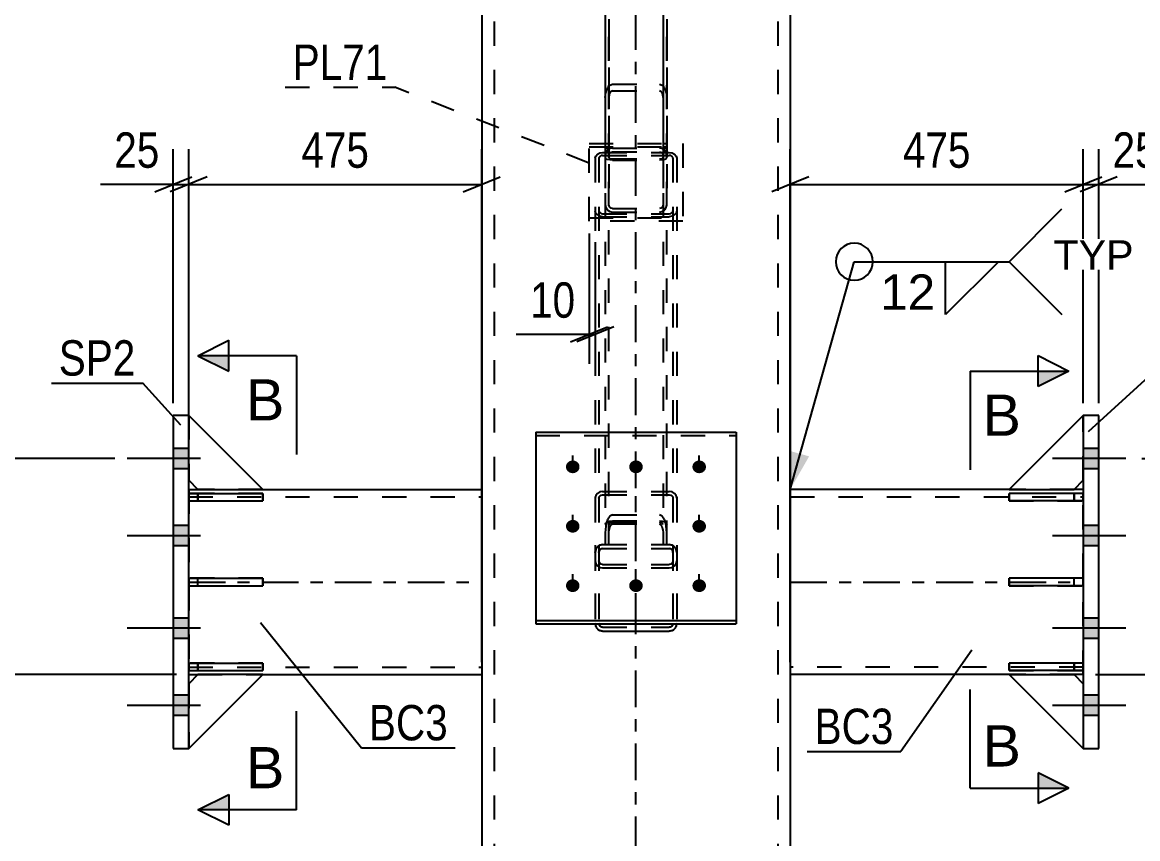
# Model space of a CAD drawing. Header units: millimetres. Extents: x 0 to 841, y 0 to 594.
# Drawn here: x 97.1 to 187.5, y 302.3 to 368.5 of the extents above; entities that cross this region are included whole.
import ezdxf

# ---------------------------------------------------------------- set-up
doc = ezdxf.new("R2010")
doc.units = ezdxf.units.MM
doc.linetypes.add('DXK_LINE_DOT2', pattern=[3.9198, 1.9599, -1.9599])
doc.linetypes.add('DXK_LINE_DOT3', pattern=[5.9187, 2.979, -0.9799, 0.9799, -0.9799])
doc.styles.add('Arial', font='ARIAL.TTF', dxfattribs={"height": 0.2})
doc.styles.add('Arial Narrow', font='ARIALN.TTF', dxfattribs={"height": 0.2})

# ---------------------------------------------------------------- blocks, each defined once
blk = doc.blocks.new('Part-682121906-5937 - 5917')
at = {"color": 7, "linetype": 'DXK_LINE_DOT2'}
for p, q in [((144.343, 519.272), (144.343, 326.175)), ((144.643, 326.175), (144.643, 519.272)), ((149.043, 519.272), (149.043, 326.175)), ((149.343, 326.175), (149.343, 519.272)), ((144.943, 328.578), (144.714, 328.467)), ((144.943, 328.578), (148.743, 328.578)), ((148.973, 328.467), (148.743, 328.578)), ((144.343, 327.805), (144.389, 327.914)), ((144.389, 327.674), (144.343, 327.114)), ((144.389, 327.914), (144.519, 328.007)), ((144.519, 328.007), (144.714, 328.069)), ((144.666, 327.859), (144.643, 327.805)), ((144.643, 327.114), (144.666, 327.394)), ((144.731, 327.906), (144.666, 327.859)), ((144.714, 328.069), (144.943, 328.091)), ((144.829, 327.937), (144.731, 327.906)), ((144.943, 327.948), (144.829, 327.937)), ((144.829, 327.79), (144.943, 327.846)), ((144.943, 328.091), (148.743, 328.091)), ((144.943, 327.948), (148.743, 327.948)), ((144.943, 327.846), (148.743, 327.846)), ((148.743, 328.091), (148.973, 328.069)), ((148.858, 327.937), (148.743, 327.948)), ((148.743, 327.846), (148.858, 327.79)), ((148.956, 327.906), (148.858, 327.937)), ((149.021, 327.859), (148.956, 327.906)), ((148.973, 328.069), (149.168, 328.007)), ((149.043, 327.805), (149.021, 327.859)), ((149.021, 327.394), (149.043, 327.114)), ((149.168, 328.007), (149.298, 327.914)), ((149.298, 327.914), (149.343, 327.805)), ((149.343, 327.114), (149.298, 327.674)), ((144.343, 326.175), (144.643, 326.175)), ((149.043, 326.175), (149.343, 326.175))]:
    blk.add_line(p, q, dxfattribs=at)
for centre, radius, start, end in [((145.915, 327.512), 1.534, 141.51294, 173.92534), ((147.772, 327.512), 1.534, 6.07466, 38.48706), ((145.429, 327.313), 0.767, 141.51294, 173.92534), ((148.258, 327.313), 0.767, 6.07466, 38.48706)]:
    blk.add_arc(centre, radius, start, end, dxfattribs=at)
blk = doc.blocks.new('Part-682121906-5935 - 5917')
at = {"color": 7, "linetype": 'DXK_LINE_DOT2'}
for p, q in [((143.589, 330.136), (143.543, 329.92)), ((143.719, 330.319), (143.589, 330.136)), ((143.914, 330.441), (143.719, 330.319)), ((143.843, 329.92), (143.866, 330.028)), ((143.866, 330.028), (143.931, 330.119)), ((144.143, 330.484), (143.914, 330.441)), ((143.931, 330.119), (144.029, 330.18)), ((144.029, 330.18), (144.143, 330.202)), ((144.143, 330.484), (149.543, 330.484)), ((144.143, 330.202), (149.543, 330.202)), ((149.773, 330.441), (149.543, 330.484)), ((149.543, 330.202), (149.658, 330.18)), ((149.658, 330.18), (149.756, 330.119)), ((149.756, 330.119), (149.821, 330.028)), ((149.968, 330.319), (149.773, 330.441)), ((149.821, 330.028), (149.843, 329.92)), ((150.098, 330.136), (149.968, 330.319)), ((150.143, 329.92), (150.098, 330.136)), ((143.543, 329.92), (143.543, 319.79)), ((143.843, 329.92), (143.843, 319.79)), ((149.843, 329.92), (149.843, 319.79)), ((150.143, 329.92), (150.143, 319.79)), ((143.543, 325.537), (143.589, 325.781)), ((143.866, 325.659), (143.843, 325.537)), ((143.931, 325.762), (143.866, 325.659)), ((143.914, 326.126), (144.143, 326.175)), ((144.029, 325.832), (143.931, 325.762)), ((144.143, 325.856), (144.029, 325.832)), ((144.143, 326.175), (149.543, 326.175)), ((144.143, 325.856), (149.543, 325.856)), ((149.543, 326.175), (149.773, 326.126)), ((149.658, 325.832), (149.543, 325.856)), ((149.756, 325.762), (149.658, 325.832)), ((149.821, 325.659), (149.756, 325.762)), ((149.843, 325.537), (149.821, 325.659)), ((150.098, 325.781), (150.143, 325.537)), ((143.543, 324.846), (143.589, 324.63)), ((143.589, 324.63), (143.719, 324.447)), ((143.866, 324.738), (143.843, 324.846)), ((143.931, 324.646), (143.866, 324.738)), ((144.029, 324.585), (143.931, 324.646)), ((144.143, 324.564), (144.029, 324.585)), ((144.143, 324.564), (149.543, 324.564)), ((149.658, 324.585), (149.543, 324.564)), ((149.756, 324.646), (149.658, 324.585)), ((149.821, 324.738), (149.756, 324.646)), ((149.843, 324.846), (149.821, 324.738)), ((149.968, 324.447), (150.098, 324.63)), ((150.098, 324.63), (150.143, 324.846)), ((143.719, 324.447), (143.914, 324.325)), ((143.914, 324.325), (144.143, 324.282)), ((144.143, 324.282), (149.543, 324.282)), ((149.543, 324.282), (149.773, 324.325)), ((149.773, 324.325), (149.968, 324.447)), ((143.551, 319.748), (143.543, 319.79)), ((143.843, 319.79), (143.866, 319.668)), ((143.866, 319.668), (143.931, 319.564)), ((143.931, 319.564), (144.029, 319.495)), ((144.029, 319.495), (144.143, 319.471)), ((144.143, 319.471), (149.543, 319.471)), ((149.543, 319.471), (149.658, 319.495)), ((149.658, 319.495), (149.756, 319.564)), ((149.756, 319.564), (149.821, 319.668)), ((149.821, 319.668), (149.843, 319.79)), ((150.143, 319.79), (150.135, 319.748))]:
    blk.add_line(p, q, dxfattribs=at)
at = {"color": 7, "linetype": 'DXK_LINE_DOT3'}
blk.add_line((146.843, 319.243), (146.843, 330.803), dxfattribs=at)
at = {"color": 2, "linetype": 'Continuous'}
for p, q in [((143.589, 319.546), (143.551, 319.748)), ((144.143, 319.151), (143.914, 319.2)), ((144.143, 319.151), (149.543, 319.151)), ((149.773, 319.2), (149.543, 319.151)), ((150.135, 319.748), (150.098, 319.546))]:
    blk.add_line(p, q, dxfattribs=at)
at = {"color": 7, "linetype": 'DXK_LINE_DOT2'}
for centre, start, end in [((144.169, 325.561), 114.31996, 159.24169), ((149.517, 325.561), 20.75831, 65.68004)]:
    blk.add_arc(centre, 0.621, start, end, dxfattribs=at)
at = {"color": 2, "linetype": 'Continuous'}
for centre, start, end in [((144.169, 319.766), 200.75831, 245.68004), ((149.517, 319.766), 294.31996, 339.24169)]:
    blk.add_arc(centre, 0.621, start, end, dxfattribs=at)
blk = doc.blocks.new('Part-682121906-5983 - 5917')
at = {"color": 2, "linetype": 'Continuous'}
for p, q in [((110.595, 330.312), (116.595, 330.312)), ((110.595, 330.312), (110.595, 329.712)), ((116.595, 330.312), (116.595, 329.712)), ((110.595, 329.712), (116.595, 329.712))]:
    blk.add_line(p, q, dxfattribs=at)
at = {"color": 7, "linetype": 'DXK_LINE_DOT2'}
blk.add_line((111.345, 329.712), (111.345, 330.312), dxfattribs=at)
blk = doc.blocks.new('Part-682121906-5987 - 5917')
at = {"color": 7, "linetype": 'DXK_LINE_DOT2'}
for p, q in [((116.595, 316.562), (110.595, 316.562)), ((110.595, 316.562), (110.595, 315.962)), ((111.345, 316.562), (111.345, 315.962)), ((116.595, 315.962), (116.595, 316.562)), ((110.595, 315.962), (116.595, 315.962))]:
    blk.add_line(p, q, dxfattribs=at)
blk = doc.blocks.new('Part-682121906-5936 - 5917')
at = {"color": 7, "linetype": 'DXK_LINE_DOT2'}
for p, q in [((144.389, 422.499), (144.343, 422.251)), ((144.343, 422.251), (144.343, 357.541)), ((144.519, 422.708), (144.389, 422.499)), ((144.714, 422.848), (144.519, 422.708)), ((144.643, 422.251), (144.666, 422.375)), ((144.643, 422.251), (144.643, 357.541)), ((144.666, 422.375), (144.731, 422.48)), ((144.943, 422.897), (144.714, 422.848)), ((144.731, 422.48), (144.829, 422.55)), ((144.829, 422.55), (144.943, 422.574)), ((144.943, 422.897), (148.743, 422.897)), ((144.943, 422.574), (148.743, 422.574)), ((148.973, 422.848), (148.743, 422.897)), ((148.743, 422.574), (148.858, 422.55)), ((148.858, 422.55), (148.956, 422.48)), ((148.956, 422.48), (149.021, 422.375)), ((149.168, 422.708), (148.973, 422.848)), ((149.021, 422.375), (149.043, 422.251)), ((149.043, 422.251), (149.043, 357.541)), ((149.298, 422.499), (149.168, 422.708)), ((149.343, 422.251), (149.298, 422.499)), ((149.343, 422.251), (149.343, 357.541)), ((144.343, 418.16), (144.389, 417.912)), ((144.389, 417.912), (144.519, 417.703)), ((144.519, 417.703), (144.714, 417.563)), ((144.666, 418.036), (144.643, 418.16)), ((144.731, 417.931), (144.666, 418.036)), ((144.829, 417.861), (144.731, 417.931)), ((144.943, 417.837), (144.829, 417.861)), ((144.943, 417.837), (148.743, 417.837)), ((148.858, 417.861), (148.743, 417.837)), ((148.956, 417.931), (148.858, 417.861)), ((149.021, 418.036), (148.956, 417.931)), ((148.973, 417.563), (149.168, 417.703)), ((149.043, 418.16), (149.021, 418.036)), ((149.168, 417.703), (149.298, 417.912)), ((149.298, 417.912), (149.343, 418.16)), ((144.714, 417.563), (144.943, 417.514)), ((144.943, 417.514), (148.743, 417.514)), ((148.743, 417.514), (148.973, 417.563)), ((144.714, 363.402), (144.943, 363.484)), ((144.943, 363.484), (148.743, 363.484)), ((148.743, 363.484), (148.973, 363.402)), ((144.343, 362.403), (144.389, 362.817)), ((144.666, 362.61), (144.643, 362.403)), ((144.943, 362.944), (144.829, 362.902)), ((144.943, 362.944), (148.743, 362.944)), ((148.858, 362.902), (148.743, 362.944)), ((149.043, 362.403), (149.021, 362.61)), ((149.298, 362.817), (149.343, 362.403)), ((144.343, 358.672), (144.643, 358.672)), ((144.343, 358.395), (144.643, 358.395)), ((144.343, 358.311), (144.643, 358.311)), ((149.043, 358.672), (149.343, 358.672)), ((149.043, 358.395), (149.343, 358.395)), ((149.043, 358.311), (149.343, 358.311)), ((144.343, 357.948), (144.643, 357.948)), ((144.389, 357.46), (144.343, 357.541)), ((144.519, 357.392), (144.389, 357.46)), ((144.714, 357.346), (144.519, 357.392)), ((144.643, 357.541), (144.666, 357.5)), ((144.666, 357.5), (144.731, 357.466)), ((144.943, 357.33), (144.714, 357.346)), ((144.731, 357.466), (144.829, 357.443)), ((144.829, 357.443), (144.943, 357.435)), ((144.943, 357.435), (148.743, 357.435)), ((144.943, 357.33), (148.743, 357.33)), ((148.743, 357.435), (148.858, 357.443)), ((148.973, 357.346), (148.743, 357.33)), ((148.858, 357.443), (148.956, 357.466)), ((148.956, 357.466), (149.021, 357.5)), ((149.168, 357.392), (148.973, 357.346)), ((149.021, 357.5), (149.043, 357.541)), ((149.043, 357.948), (149.343, 357.948)), ((149.298, 357.46), (149.168, 357.392)), ((149.343, 357.541), (149.298, 357.46))]:
    blk.add_line(p, q, dxfattribs=at)
for centre, radius, start, end in [((145.383, 362.647), 1.009, 131.59554, 170.33331), ((148.303, 362.647), 1.009, 9.66669, 48.40446), ((145.163, 362.525), 0.504, 131.59554, 170.33331), ((148.523, 362.525), 0.504, 9.66669, 48.40446)]:
    blk.add_arc(centre, radius, start, end, dxfattribs=at)
blk = doc.blocks.new('Part-682121906-5928 - 5917')
at = {"color": 2, "linetype": 'Continuous'}
for p, q in [((177.095, 330.637), (159.342, 330.637)), ((183.094, 330.637), (182.345, 330.637)), ((177.095, 315.637), (159.342, 315.637)), ((183.094, 315.637), (182.345, 315.637))]:
    blk.add_line(p, q, dxfattribs=at)
at = {"color": 7, "linetype": 'DXK_LINE_DOT2'}
for p, q in [((159.342, 330.637), (159.342, 315.637)), ((159.342, 330.037), (183.094, 330.037)), ((182.345, 330.637), (177.095, 330.637)), ((183.094, 315.637), (183.094, 330.637)), ((183.094, 316.237), (159.342, 316.237)), ((182.345, 315.637), (177.095, 315.637))]:
    blk.add_line(p, q, dxfattribs=at)
at = {"color": 7, "linetype": 'DXK_LINE_DOT3'}
blk.add_line((159.342, 323.137), (183.094, 323.137), dxfattribs=at)
blk = doc.blocks.new('Part-682121906-5947 - 5917')
at = {"color": 2, "linetype": 'Continuous'}
for p, q in [((184.344, 336.637), (183.094, 336.637)), ((183.094, 336.637), (183.094, 309.637)), ((184.344, 309.637), (184.344, 336.637)), ((183.094, 309.637), (184.344, 309.637))]:
    blk.add_line(p, q, dxfattribs=at)
blk = doc.blocks.new('Part-682121906-5957 - 5917')
at = {"color": 2, "linetype": 'Continuous'}
for p, q in [((110.595, 330.637), (111.345, 330.637)), ((116.595, 330.637), (134.342, 330.637)), ((110.595, 315.637), (111.345, 315.637)), ((116.595, 315.637), (134.342, 315.637))]:
    blk.add_line(p, q, dxfattribs=at)
at = {"color": 7, "linetype": 'DXK_LINE_DOT2'}
for p, q in [((110.595, 330.637), (110.595, 315.637)), ((110.595, 330.037), (134.342, 330.037)), ((111.345, 330.637), (116.595, 330.637)), ((134.342, 330.637), (134.342, 315.637)), ((110.595, 316.237), (134.342, 316.237)), ((111.345, 315.637), (116.595, 315.637))]:
    blk.add_line(p, q, dxfattribs=at)
at = {"color": 7, "linetype": 'DXK_LINE_DOT3'}
blk.add_line((110.595, 323.137), (134.342, 323.137), dxfattribs=at)
blk = doc.blocks.new('Part-682121906-5967 - 5917')
at = {"color": 2, "linetype": 'Continuous'}
for p, q in [((109.345, 336.637), (109.345, 309.637)), ((110.595, 336.637), (109.345, 336.637)), ((110.595, 309.637), (110.595, 336.637)), ((109.345, 309.637), (110.595, 309.637))]:
    blk.add_line(p, q, dxfattribs=at)
blk = doc.blocks.new('Part-682121906-5968 - 5917')
at = {"color": 2, "linetype": 'Continuous'}
for p, q in [((177.095, 315.637), (182.345, 315.637)), ((177.095, 315.637), (183.095, 309.637)), ((182.345, 315.637), (183.095, 314.887))]:
    blk.add_line(p, q, dxfattribs=at)
at = {"color": 7, "linetype": 'DXK_LINE_DOT2'}
blk.add_line((183.095, 314.887), (183.095, 309.637), dxfattribs=at)
blk = doc.blocks.new('Part-682121906-5969 - 5917')
at = {"color": 7, "linetype": 'DXK_LINE_DOT2'}
for p, q in [((177.095, 315.637), (182.345, 315.637)), ((183.095, 309.637), (177.095, 315.637)), ((182.345, 315.637), (183.095, 314.887)), ((183.095, 314.887), (183.095, 309.637))]:
    blk.add_line(p, q, dxfattribs=at)
blk = doc.blocks.new('Part-682121906-5970 - 5917')
at = {"color": 2, "linetype": 'Continuous'}
for p, q in [((183.095, 336.637), (177.095, 330.637)), ((182.345, 330.637), (183.095, 331.387)), ((177.095, 330.637), (182.345, 330.637))]:
    blk.add_line(p, q, dxfattribs=at)
at = {"color": 7, "linetype": 'DXK_LINE_DOT2'}
blk.add_line((183.095, 331.387), (183.095, 336.637), dxfattribs=at)
blk = doc.blocks.new('Part-682121906-5971 - 5917')
at = {"color": 7, "linetype": 'DXK_LINE_DOT2'}
for p, q in [((183.095, 336.637), (177.095, 330.637)), ((183.095, 331.387), (183.095, 336.637)), ((182.345, 330.637), (183.095, 331.387)), ((177.095, 330.637), (182.345, 330.637))]:
    blk.add_line(p, q, dxfattribs=at)
blk = doc.blocks.new('Part-682121906-5972 - 5917')
at = {"color": 7, "linetype": 'DXK_LINE_DOT2'}
for p, q in [((183.094, 323.437), (177.094, 323.437)), ((177.094, 323.437), (177.094, 322.837)), ((177.094, 322.837), (183.094, 322.837)), ((182.344, 322.837), (182.344, 323.437)), ((183.094, 322.837), (183.094, 323.437))]:
    blk.add_line(p, q, dxfattribs=at)
blk = doc.blocks.new('Part-682121906-5973 - 5917')
at = {"color": 7, "linetype": 'DXK_LINE_DOT2'}
for p, q in [((183.094, 330.312), (177.094, 330.312)), ((177.094, 330.312), (177.094, 329.712)), ((182.344, 330.312), (182.344, 329.712)), ((183.094, 329.712), (183.094, 330.312)), ((177.094, 329.712), (183.094, 329.712))]:
    blk.add_line(p, q, dxfattribs=at)
blk = doc.blocks.new('Part-682121906-5974 - 5917')
at = {"color": 7, "linetype": 'DXK_LINE_DOT2'}
for p, q in [((183.094, 316.562), (177.094, 316.562)), ((177.094, 316.562), (177.094, 315.962)), ((182.344, 316.562), (182.344, 315.962)), ((183.094, 315.962), (183.094, 316.562)), ((177.094, 315.962), (183.094, 315.962))]:
    blk.add_line(p, q, dxfattribs=at)
blk = doc.blocks.new('Part-682121906-5975 - 5917')
at = {"color": 2, "linetype": 'Continuous'}
for p, q in [((183.094, 323.437), (177.094, 323.437)), ((177.094, 322.837), (177.094, 323.437)), ((183.094, 322.837), (177.094, 322.837)), ((183.094, 323.437), (183.094, 322.837))]:
    blk.add_line(p, q, dxfattribs=at)
at = {"color": 7, "linetype": 'DXK_LINE_DOT2'}
blk.add_line((182.344, 322.837), (182.344, 323.437), dxfattribs=at)
blk = doc.blocks.new('Part-682121906-5976 - 5917')
at = {"color": 2, "linetype": 'Continuous'}
for p, q in [((183.094, 330.312), (177.094, 330.312)), ((177.094, 329.712), (177.094, 330.312)), ((183.094, 330.312), (183.094, 329.712)), ((183.094, 329.712), (177.094, 329.712))]:
    blk.add_line(p, q, dxfattribs=at)
at = {"color": 7, "linetype": 'DXK_LINE_DOT2'}
blk.add_line((182.344, 329.712), (182.344, 330.312), dxfattribs=at)
blk = doc.blocks.new('Part-682121906-5977 - 5917')
at = {"color": 2, "linetype": 'Continuous'}
for p, q in [((183.094, 316.562), (177.094, 316.562)), ((177.094, 315.962), (177.094, 316.562)), ((183.094, 316.562), (183.094, 315.962)), ((183.094, 315.962), (177.094, 315.962))]:
    blk.add_line(p, q, dxfattribs=at)
at = {"color": 7, "linetype": 'DXK_LINE_DOT2'}
blk.add_line((182.344, 315.962), (182.344, 316.562), dxfattribs=at)
blk = doc.blocks.new('Part-682121906-5978 - 5917')
at = {"color": 7, "linetype": 'DXK_LINE_DOT2'}
for p, q in [((111.345, 315.637), (110.595, 314.887)), ((110.595, 309.637), (116.595, 315.637)), ((116.595, 315.637), (111.345, 315.637)), ((110.595, 314.887), (110.595, 309.637))]:
    blk.add_line(p, q, dxfattribs=at)
blk = doc.blocks.new('Part-682121906-5979 - 5917')
at = {"color": 2, "linetype": 'Continuous'}
for p, q in [((111.345, 315.637), (110.595, 314.887)), ((110.595, 309.637), (116.595, 315.637)), ((116.595, 315.637), (111.345, 315.637))]:
    blk.add_line(p, q, dxfattribs=at)
at = {"color": 7, "linetype": 'DXK_LINE_DOT2'}
blk.add_line((110.595, 314.887), (110.595, 309.637), dxfattribs=at)
blk = doc.blocks.new('Part-682121906-5980 - 5917')
at = {"color": 7, "linetype": 'DXK_LINE_DOT2'}
for p, q in [((110.595, 331.387), (110.595, 336.637)), ((110.595, 336.637), (116.595, 330.637)), ((111.345, 330.637), (110.595, 331.387)), ((116.595, 330.637), (111.345, 330.637))]:
    blk.add_line(p, q, dxfattribs=at)
blk = doc.blocks.new('Part-682121906-5981 - 5917')
at = {"color": 2, "linetype": 'Continuous'}
for p, q in [((110.595, 336.637), (116.595, 330.637)), ((110.595, 331.387), (111.345, 330.637)), ((111.345, 330.637), (116.595, 330.637))]:
    blk.add_line(p, q, dxfattribs=at)
at = {"color": 7, "linetype": 'DXK_LINE_DOT2'}
blk.add_line((110.595, 336.637), (110.595, 331.387), dxfattribs=at)
blk = doc.blocks.new('Part-682121906-5982 - 5917')
at = {"color": 2, "linetype": 'Continuous'}
for p, q in [((110.595, 323.437), (116.595, 323.437)), ((110.595, 323.437), (110.595, 322.837)), ((110.595, 322.837), (116.595, 322.837)), ((116.595, 323.437), (116.595, 322.837))]:
    blk.add_line(p, q, dxfattribs=at)
at = {"color": 7, "linetype": 'DXK_LINE_DOT2'}
blk.add_line((111.345, 322.837), (111.345, 323.437), dxfattribs=at)
blk = doc.blocks.new('Part-682121906-5984 - 5917')
at = {"color": 2, "linetype": 'Continuous'}
for p, q in [((110.595, 316.562), (116.595, 316.562)), ((110.595, 316.562), (110.595, 315.962)), ((116.595, 316.562), (116.595, 315.962)), ((110.595, 315.962), (116.595, 315.962))]:
    blk.add_line(p, q, dxfattribs=at)
at = {"color": 7, "linetype": 'DXK_LINE_DOT2'}
blk.add_line((111.345, 315.962), (111.345, 316.562), dxfattribs=at)
blk = doc.blocks.new('Part-682121906-5985 - 5917')
at = {"color": 7, "linetype": 'DXK_LINE_DOT2'}
for p, q in [((116.595, 323.437), (110.595, 323.437)), ((110.595, 323.437), (110.595, 322.837)), ((110.595, 322.837), (116.595, 322.837)), ((111.345, 322.837), (111.345, 323.437)), ((116.595, 322.837), (116.595, 323.437))]:
    blk.add_line(p, q, dxfattribs=at)
blk = doc.blocks.new('Part-682121906-5986 - 5917')
at = {"color": 7, "linetype": 'DXK_LINE_DOT2'}
for p, q in [((116.595, 330.312), (110.595, 330.312)), ((110.595, 330.312), (110.595, 329.712)), ((111.345, 330.312), (111.345, 329.712)), ((116.595, 329.712), (116.595, 330.312)), ((110.595, 329.712), (116.595, 329.712))]:
    blk.add_line(p, q, dxfattribs=at)
blk = doc.blocks.new('Part-682121906-5989 - 5917')
at = {"color": 2, "linetype": 'Continuous'}
for p, q in [((138.718, 335.291), (154.968, 335.291)), ((138.718, 335.291), (138.718, 319.748)), ((154.968, 335.291), (154.968, 319.748)), ((138.718, 320.021), (154.968, 320.021)), ((138.718, 319.748), (154.968, 319.748))]:
    blk.add_line(p, q, dxfattribs=at)
at = {"color": 7, "linetype": 'DXK_LINE_DOT2'}
blk.add_line((138.718, 335.018), (154.968, 335.018), dxfattribs=at)
blk = doc.blocks.new('Part-682121906-6035 - 5917')
at = {"color": 7, "linetype": 'DXK_LINE_DOT2'}
for p, q in [((143.043, 352.384), (143.043, 358.672)), ((143.043, 358.672), (150.643, 358.672)), ((143.043, 358.395), (150.643, 358.395)), ((150.643, 358.672), (150.643, 352.384)), ((143.043, 352.661), (150.643, 352.661)), ((150.643, 352.384), (143.043, 352.384))]:
    blk.add_line(p, q, dxfattribs=at)
blk = doc.blocks.new('Part-682121906-6040 - 5917')
at = {"color": 2, "linetype": 'Continuous'}
for p, q in [((134.342, 493.995), (134.342, 295.237)), ((159.342, 493.995), (159.342, 295.237))]:
    blk.add_line(p, q, dxfattribs=at)
at = {"color": 7, "linetype": 'DXK_LINE_DOT2'}
for p, q in [((135.342, 493.995), (135.342, 295.237)), ((158.342, 493.995), (158.342, 295.237))]:
    blk.add_line(p, q, dxfattribs=at)
at = {"color": 7, "linetype": 'DXK_LINE_DOT3'}
blk.add_line((146.842, 295.237), (146.842, 493.995), dxfattribs=at)
blk = doc.blocks.new('Part-682121906-6041 - 5917')
at = {"color": 7, "linetype": 'DXK_LINE_DOT2'}
for p, q in [((144.343, 525.556), (144.343, 353.732)), ((144.643, 525.556), (144.643, 353.732)), ((149.043, 525.556), (149.043, 353.732)), ((149.343, 525.556), (149.343, 353.732)), ((144.519, 358.128), (144.389, 357.926)), ((144.714, 358.264), (144.519, 358.128)), ((144.943, 358.311), (144.714, 358.264)), ((144.731, 357.908), (144.829, 357.975)), ((144.829, 357.975), (144.943, 357.999)), ((144.943, 358.311), (148.743, 358.311)), ((144.943, 357.999), (148.743, 357.999)), ((148.973, 358.264), (148.743, 358.311)), ((148.743, 357.999), (148.858, 357.975)), ((148.858, 357.975), (148.956, 357.908)), ((149.168, 358.128), (148.973, 358.264)), ((149.298, 357.926), (149.168, 358.128)), ((144.389, 357.926), (144.343, 357.687)), ((144.643, 357.687), (144.666, 357.806)), ((144.666, 357.806), (144.731, 357.908)), ((148.956, 357.908), (149.021, 357.806)), ((149.021, 357.806), (149.043, 357.687)), ((149.343, 357.687), (149.298, 357.926)), ((144.343, 353.732), (144.389, 353.493)), ((144.389, 353.493), (144.519, 353.29)), ((144.666, 353.613), (144.643, 353.732)), ((144.731, 353.511), (144.666, 353.613)), ((144.829, 353.444), (144.731, 353.511)), ((144.943, 353.42), (144.829, 353.444)), ((148.858, 353.444), (148.743, 353.42)), ((148.956, 353.511), (148.858, 353.444)), ((149.021, 353.613), (148.956, 353.511)), ((149.043, 353.732), (149.021, 353.613)), ((149.168, 353.29), (149.298, 353.493)), ((149.298, 353.493), (149.343, 353.732)), ((144.519, 353.29), (144.714, 353.155)), ((144.714, 353.155), (144.943, 353.108)), ((144.943, 353.42), (148.743, 353.42)), ((144.943, 353.108), (148.743, 353.108)), ((148.743, 353.108), (148.973, 353.155)), ((148.973, 353.155), (149.168, 353.29))]:
    blk.add_line(p, q, dxfattribs=at)
blk = doc.blocks.new('Part-682121906-6042 - 5917')
at = {"color": 7, "linetype": 'DXK_LINE_DOT2'}
for p, q in [((143.543, 357.475), (143.589, 357.656)), ((143.543, 357.475), (143.543, 319.79)), ((143.589, 357.656), (143.719, 357.809)), ((143.719, 357.809), (143.914, 357.912)), ((143.866, 357.565), (143.843, 357.475)), ((143.843, 357.475), (143.843, 319.79)), ((143.931, 357.642), (143.866, 357.565)), ((143.914, 357.912), (144.143, 357.948)), ((144.029, 357.693), (143.931, 357.642)), ((144.143, 357.711), (144.029, 357.693)), ((144.143, 357.948), (149.543, 357.948)), ((144.143, 357.711), (149.543, 357.711)), ((149.543, 357.948), (149.773, 357.912)), ((149.658, 357.693), (149.543, 357.711)), ((149.756, 357.642), (149.658, 357.693)), ((149.821, 357.565), (149.756, 357.642)), ((149.773, 357.912), (149.968, 357.809)), ((149.843, 357.475), (149.821, 357.565)), ((149.843, 357.475), (149.843, 319.79)), ((149.968, 357.809), (150.098, 357.656)), ((150.098, 357.656), (150.143, 357.475)), ((150.143, 357.475), (150.143, 319.79)), ((143.589, 353.036), (143.543, 353.217)), ((143.719, 352.883), (143.589, 353.036)), ((143.914, 352.78), (143.719, 352.883)), ((143.843, 353.217), (143.866, 353.127)), ((143.866, 353.127), (143.931, 353.05)), ((144.143, 352.744), (143.914, 352.78)), ((143.931, 353.05), (144.029, 352.999)), ((144.029, 352.999), (144.143, 352.981)), ((144.143, 352.981), (149.543, 352.981)), ((144.143, 352.744), (149.543, 352.744)), ((149.543, 352.981), (149.658, 352.999)), ((149.773, 352.78), (149.543, 352.744)), ((149.658, 352.999), (149.756, 353.05)), ((149.756, 353.05), (149.821, 353.127)), ((149.968, 352.883), (149.773, 352.78)), ((149.821, 353.127), (149.843, 353.217)), ((150.098, 353.036), (149.968, 352.883)), ((150.143, 353.217), (150.098, 353.036)), ((143.589, 325.781), (143.543, 325.537)), ((143.843, 325.537), (143.866, 325.659)), ((143.866, 325.659), (143.931, 325.763)), ((144.143, 326.175), (143.914, 326.127)), ((143.931, 325.763), (144.029, 325.832)), ((144.029, 325.832), (144.143, 325.856)), ((144.143, 326.175), (149.543, 326.175)), ((144.143, 325.856), (149.543, 325.856)), ((149.773, 326.127), (149.543, 326.175)), ((149.543, 325.856), (149.658, 325.832)), ((149.658, 325.832), (149.756, 325.763)), ((149.756, 325.763), (149.821, 325.659)), ((149.821, 325.659), (149.843, 325.537)), ((150.143, 325.537), (150.098, 325.781)), ((143.543, 319.79), (143.589, 319.546)), ((143.866, 319.668), (143.843, 319.79)), ((143.931, 319.565), (143.866, 319.668)), ((143.914, 319.2), (144.143, 319.152)), ((144.029, 319.495), (143.931, 319.565)), ((144.143, 319.471), (144.029, 319.495)), ((144.143, 319.471), (149.543, 319.471)), ((144.143, 319.152), (149.543, 319.152)), ((149.658, 319.495), (149.543, 319.471)), ((149.543, 319.152), (149.773, 319.2)), ((149.756, 319.565), (149.658, 319.495)), ((149.821, 319.668), (149.756, 319.565)), ((149.843, 319.79), (149.821, 319.668)), ((150.098, 319.546), (150.143, 319.79))]:
    blk.add_line(p, q, dxfattribs=at)
for centre, start, end in [((144.169, 325.561), 114.31996, 159.24168), ((149.517, 325.561), 20.75832, 65.68004), ((144.169, 319.766), 200.75832, 245.68004), ((149.517, 319.766), 294.31996, 339.24168)]:
    blk.add_arc(centre, 0.621, start, end, dxfattribs=at)
blk = doc.blocks.new('Bolt-682121906-6062 - 5917')
at = {"linetype": 'Continuous'}
for points in [[(183.094, 333.962), (183.094, 332.312), (184.344, 332.312), (184.344, 333.962)], [(183.094, 333.962), (183.094, 332.312), (184.344, 332.312), (184.344, 333.962)], [(183.094, 333.962), (183.094, 332.312), (184.344, 332.312), (184.344, 333.962)], [(183.094, 327.712), (183.094, 326.062), (184.344, 326.062), (184.344, 327.712)], [(183.094, 327.712), (183.094, 326.062), (184.344, 326.062), (184.344, 327.712)], [(183.094, 320.212), (183.094, 318.562), (184.344, 318.562), (184.344, 320.212)], [(183.094, 320.212), (183.094, 318.562), (184.344, 318.562), (184.344, 320.212)], [(183.094, 313.962), (183.094, 312.312), (184.344, 312.312), (184.344, 313.962)], [(183.094, 313.962), (183.094, 312.312), (184.344, 312.312), (184.344, 313.962)], [(183.094, 313.962), (183.094, 312.312), (184.344, 312.312), (184.344, 313.962)]]:
    blk.add_hatch(color=1, dxfattribs=at).paths.add_polyline_path(points)
at = {"color": 1, "linetype": 'Continuous'}
for p, q in [((184.344, 333.962), (183.094, 333.962)), ((184.344, 333.962), (183.094, 333.962)), ((184.344, 333.962), (183.094, 333.962)), ((186.544, 333.137), (180.594, 333.137)), ((186.544, 333.137), (180.594, 333.137)), ((186.544, 333.137), (180.594, 333.137)), ((184.344, 332.312), (183.094, 332.312)), ((184.344, 332.312), (183.094, 332.312)), ((184.344, 332.312), (183.094, 332.312)), ((184.344, 327.712), (183.094, 327.712)), ((184.344, 327.712), (183.094, 327.712)), ((186.544, 326.887), (180.594, 326.887)), ((186.544, 326.887), (180.594, 326.887)), ((184.344, 326.062), (183.094, 326.062)), ((184.344, 326.062), (183.094, 326.062)), ((184.344, 320.212), (183.094, 320.212)), ((184.344, 320.212), (183.094, 320.212)), ((186.544, 319.387), (180.594, 319.387)), ((186.544, 319.387), (180.594, 319.387)), ((184.344, 318.562), (183.094, 318.562)), ((184.344, 318.562), (183.094, 318.562)), ((184.344, 313.962), (183.094, 313.962)), ((184.344, 313.962), (183.094, 313.962)), ((184.344, 313.962), (183.094, 313.962)), ((186.544, 313.137), (180.594, 313.137)), ((186.544, 313.137), (180.594, 313.137)), ((186.544, 313.137), (180.594, 313.137)), ((184.344, 312.312), (183.094, 312.312)), ((184.344, 312.312), (183.094, 312.312)), ((184.344, 312.312), (183.094, 312.312))]:
    blk.add_line(p, q, dxfattribs=at)
blk = doc.blocks.new('Bolt-682121906-6064 - 5917')
at = {"linetype": 'Continuous'}
for points in [[(109.345, 333.962), (109.345, 332.312), (110.595, 332.312), (110.595, 333.962)], [(109.345, 333.962), (109.345, 332.312), (110.595, 332.312), (110.595, 333.962)], [(109.345, 333.962), (109.345, 332.312), (110.595, 332.312), (110.595, 333.962)], [(109.345, 327.712), (109.345, 326.062), (110.595, 326.062), (110.595, 327.712)], [(109.345, 327.712), (109.345, 326.062), (110.595, 326.062), (110.595, 327.712)], [(109.345, 320.212), (109.345, 318.562), (110.595, 318.562), (110.595, 320.212)], [(109.345, 320.212), (109.345, 318.562), (110.595, 318.562), (110.595, 320.212)], [(109.345, 313.962), (109.345, 312.312), (110.595, 312.312), (110.595, 313.962)], [(109.345, 313.962), (109.345, 312.312), (110.595, 312.312), (110.595, 313.962)], [(109.345, 313.962), (109.345, 312.312), (110.595, 312.312), (110.595, 313.962)]]:
    blk.add_hatch(color=1, dxfattribs=at).paths.add_polyline_path(points)
at = {"color": 1, "linetype": 'Continuous'}
for p, q in [((110.595, 333.962), (109.345, 333.962)), ((110.595, 333.962), (109.345, 333.962)), ((110.595, 333.962), (109.345, 333.962)), ((111.545, 333.137), (105.595, 333.137)), ((111.545, 333.137), (105.595, 333.137)), ((111.545, 333.137), (105.595, 333.137)), ((110.595, 332.312), (109.345, 332.312)), ((110.595, 332.312), (109.345, 332.312)), ((110.595, 332.312), (109.345, 332.312)), ((110.595, 327.712), (109.345, 327.712)), ((110.595, 327.712), (109.345, 327.712)), ((111.545, 326.887), (105.595, 326.887)), ((111.545, 326.887), (105.595, 326.887)), ((110.595, 326.062), (109.345, 326.062)), ((110.595, 326.062), (109.345, 326.062)), ((110.595, 320.212), (109.345, 320.212)), ((110.595, 320.212), (109.345, 320.212)), ((111.545, 319.387), (105.595, 319.387)), ((111.545, 319.387), (105.595, 319.387)), ((110.595, 318.562), (109.345, 318.562)), ((110.595, 318.562), (109.345, 318.562)), ((110.595, 313.962), (109.345, 313.962)), ((110.595, 313.962), (109.345, 313.962)), ((110.595, 313.962), (109.345, 313.962)), ((111.545, 313.137), (105.595, 313.137)), ((111.545, 313.137), (105.595, 313.137)), ((111.545, 313.137), (105.595, 313.137)), ((110.595, 312.312), (109.345, 312.312)), ((110.595, 312.312), (109.345, 312.312)), ((110.595, 312.312), (109.345, 312.312))]:
    blk.add_line(p, q, dxfattribs=at)
blk = doc.blocks.new('Bolt-682121906-6065 - 5917')
at = {"linetype": 'Continuous'}
for points in [[(141.718, 331.956), (141.604, 331.967), (141.495, 332), (141.395, 332.054), (141.31, 332.127), (141.242, 332.214), (141.195, 332.313), (141.171, 332.418), (141.171, 332.526), (141.195, 332.632), (141.242, 332.731), (141.31, 332.818), (141.395, 332.891), (141.495, 332.945), (141.604, 332.978), (141.718, 332.989), (141.833, 332.978), (141.942, 332.945), (142.042, 332.891), (142.127, 332.818), (142.195, 332.731), (142.241, 332.632), (142.265, 332.526), (142.265, 332.418), (142.241, 332.313), (142.195, 332.214), (142.127, 332.127), (142.042, 332.054), (141.942, 332), (141.833, 331.967)], [(146.843, 331.956), (146.729, 331.967), (146.62, 332), (146.52, 332.054), (146.435, 332.127), (146.367, 332.214), (146.32, 332.313), (146.296, 332.418), (146.296, 332.526), (146.32, 332.632), (146.367, 332.731), (146.435, 332.818), (146.52, 332.891), (146.62, 332.945), (146.729, 332.978), (146.843, 332.989), (146.958, 332.978), (147.067, 332.945), (147.167, 332.891), (147.252, 332.818), (147.32, 332.731), (147.366, 332.632), (147.39, 332.526), (147.39, 332.418), (147.366, 332.313), (147.32, 332.214), (147.252, 332.127), (147.167, 332.054), (147.067, 332), (146.958, 331.967)], [(151.968, 331.956), (151.854, 331.967), (151.745, 332), (151.645, 332.054), (151.56, 332.127), (151.492, 332.214), (151.445, 332.313), (151.421, 332.418), (151.421, 332.526), (151.445, 332.632), (151.492, 332.731), (151.56, 332.818), (151.645, 332.891), (151.745, 332.945), (151.854, 332.978), (151.968, 332.989), (152.083, 332.978), (152.192, 332.945), (152.292, 332.891), (152.377, 332.818), (152.445, 332.731), (152.491, 332.632), (152.515, 332.526), (152.515, 332.418), (152.491, 332.313), (152.445, 332.214), (152.377, 332.127), (152.292, 332.054), (152.192, 332), (152.083, 331.967)], [(141.718, 327.14), (141.604, 327.151), (141.495, 327.184), (141.395, 327.238), (141.31, 327.311), (141.242, 327.398), (141.195, 327.497), (141.171, 327.602), (141.171, 327.71), (141.195, 327.816), (141.242, 327.915), (141.31, 328.002), (141.395, 328.075), (141.495, 328.129), (141.604, 328.162), (141.718, 328.173), (141.833, 328.162), (141.942, 328.129), (142.042, 328.075), (142.127, 328.002), (142.195, 327.915), (142.241, 327.816), (142.265, 327.71), (142.265, 327.602), (142.241, 327.497), (142.195, 327.398), (142.127, 327.311), (142.042, 327.238), (141.942, 327.184), (141.833, 327.151)], [(151.968, 327.14), (151.854, 327.151), (151.745, 327.184), (151.645, 327.238), (151.56, 327.311), (151.492, 327.398), (151.445, 327.497), (151.421, 327.602), (151.421, 327.71), (151.445, 327.816), (151.492, 327.915), (151.56, 328.002), (151.645, 328.075), (151.745, 328.129), (151.854, 328.162), (151.968, 328.173), (152.083, 328.162), (152.192, 328.129), (152.292, 328.075), (152.377, 328.002), (152.445, 327.915), (152.491, 327.816), (152.515, 327.71), (152.515, 327.602), (152.491, 327.497), (152.445, 327.398), (152.377, 327.311), (152.292, 327.238), (152.192, 327.184), (152.083, 327.151)], [(141.718, 322.324), (141.604, 322.335), (141.495, 322.368), (141.395, 322.422), (141.31, 322.495), (141.242, 322.582), (141.195, 322.681), (141.171, 322.787), (141.171, 322.895), (141.195, 323), (141.242, 323.099), (141.31, 323.186), (141.395, 323.259), (141.495, 323.313), (141.604, 323.346), (141.718, 323.357), (141.833, 323.346), (141.942, 323.313), (142.042, 323.259), (142.127, 323.186), (142.195, 323.099), (142.241, 323), (142.265, 322.895), (142.265, 322.787), (142.241, 322.681), (142.195, 322.582), (142.127, 322.495), (142.042, 322.422), (141.942, 322.368), (141.833, 322.335)], [(146.843, 322.324), (146.729, 322.335), (146.62, 322.368), (146.52, 322.422), (146.435, 322.495), (146.367, 322.582), (146.32, 322.681), (146.296, 322.787), (146.296, 322.895), (146.32, 323), (146.367, 323.099), (146.435, 323.186), (146.52, 323.259), (146.62, 323.313), (146.729, 323.346), (146.843, 323.357), (146.958, 323.346), (147.067, 323.313), (147.167, 323.259), (147.252, 323.186), (147.32, 323.099), (147.366, 323), (147.39, 322.895), (147.39, 322.787), (147.366, 322.681), (147.32, 322.582), (147.252, 322.495), (147.167, 322.422), (147.067, 322.368), (146.958, 322.335)], [(151.968, 322.324), (151.854, 322.335), (151.745, 322.368), (151.645, 322.422), (151.56, 322.495), (151.492, 322.582), (151.445, 322.681), (151.421, 322.787), (151.421, 322.895), (151.445, 323), (151.492, 323.099), (151.56, 323.186), (151.645, 323.259), (151.745, 323.313), (151.854, 323.346), (151.968, 323.357), (152.083, 323.346), (152.192, 323.313), (152.292, 323.259), (152.377, 323.186), (152.445, 323.099), (152.491, 323), (152.515, 322.895), (152.515, 322.787), (152.491, 322.681), (152.445, 322.582), (152.377, 322.495), (152.292, 322.422), (152.192, 322.368), (152.083, 322.335)]]:
    blk.add_hatch(color=1, dxfattribs=at).paths.add_polyline_path(points)
at = {"color": 1, "linetype": 'Continuous'}
for p, q in [((141.718, 331.976), (141.718, 333.396)), ((146.843, 331.976), (146.843, 333.396)), ((151.968, 331.976), (151.968, 333.396)), ((141.718, 327.161), (141.718, 328.58)), ((151.968, 327.161), (151.968, 328.58)), ((141.718, 322.345), (141.718, 323.764)), ((146.843, 322.345), (146.843, 323.764)), ((151.968, 322.345), (151.968, 323.764))]:
    blk.add_line(p, q, dxfattribs=at)
blk = doc.blocks.new('StraightDimension-682121906-35569 - 5917')
at = {"color": 7, "linetype": 'Continuous'}
for p, q in [((226.925, 314.137), (225.725, 317.137)), ((184.094, 315.637), (234.937, 315.637)), ((226.325, 273.237), (226.325, 315.637)), ((225.725, 274.737), (226.925, 271.737)), ((167.842, 273.237), (229.453, 273.237))]:
    blk.add_line(p, q, dxfattribs=at)
at = {"color": 0}
blk.add_wipeout([(225.575, 298.693), (221.375, 298.693), (221.375, 290.181), (225.575, 290.181)], dxfattribs=at)
at = {"color": 3, "style": 'Arial Narrow'}
blk.add_text('4724', height=2.8633, rotation=90.00021, dxfattribs=at).set_placement((224.975, 290.781))
at = {"color": 0, "linetype": 'Continuous'}
for points in [[(235.537, 316.237), (235.537, 320.437), (227.025, 320.437), (227.025, 316.237)], [(230.053, 273.837), (230.053, 278.037), (227.025, 278.037), (227.025, 273.837)]]:
    blk.add_wipeout(points, dxfattribs=at)
at = {"color": 3, "linetype": 'Continuous', "style": 'Arial Narrow'}
for s, height, p in [('4724', 2.8633, (227.625, 316.837)), ('0', 2.863, (227.625, 274.437))]:
    blk.add_text(s, height=height, dxfattribs=at).set_placement(p)
blk = doc.blocks.new('StraightDimension-682121906-35514 - 5917')
at = {"color": 7, "linetype": 'Continuous'}
blk.add_line((104.595, 333.137), (48.453, 333.137), dxfattribs=at)
blk = doc.blocks.new('StraightDimension-682121906-10527 - 5917')
at = {"color": 7, "linetype": 'Continuous'}
for p, q in [((110.595, 331.637), (110.595, 358.213)), ((134.342, 316.637), (134.342, 358.213)), ((112.095, 355.963), (109.095, 354.763)), ((110.595, 355.363), (134.342, 355.363)), ((132.842, 354.763), (135.842, 355.963))]:
    blk.add_line(p, q, dxfattribs=at)
at = {"color": 0}
blk.add_wipeout([(125.81, 356.113), (125.81, 360.313), (119.126, 360.313), (119.126, 356.113)], dxfattribs=at)
at = {"color": 3, "style": 'Arial Narrow'}
blk.add_text('475', height=2.8633, dxfattribs=at).set_placement((119.726, 356.713))
blk = doc.blocks.new('StraightDimension-682121906-35568 - 5917')
at = {"color": 7, "linetype": 'Continuous'}
for p, q in [((226.925, 331.637), (225.725, 334.637)), ((187.844, 333.137), (234.937, 333.137)), ((226.325, 315.637), (226.325, 333.137)), ((225.725, 317.137), (226.925, 314.137)), ((184.094, 315.637), (234.937, 315.637))]:
    blk.add_line(p, q, dxfattribs=at)
at = {"color": 0}
blk.add_wipeout([(225.575, 327.729), (221.375, 327.729), (221.375, 321.045), (225.575, 321.045)], dxfattribs=at)
at = {"color": 3, "style": 'Arial Narrow'}
blk.add_text('350', height=2.8633, rotation=90.00021, dxfattribs=at).set_placement((224.975, 321.645))
at = {"color": 0, "linetype": 'Continuous'}
blk.add_wipeout([(235.537, 333.737), (235.537, 337.937), (227.025, 337.937), (227.025, 333.737)], dxfattribs=at)
at = {"color": 3, "linetype": 'Continuous', "style": 'Arial Narrow'}
blk.add_text('5074', height=2.8633, dxfattribs=at).set_placement((227.625, 334.337))
blk = doc.blocks.new('StraightDimension-682121906-10524 - 5917')
at = {"color": 7, "linetype": 'Continuous'}
for p, q in [((183.095, 337.637), (183.095, 358.213)), ((184.344, 337.637), (184.344, 358.213)), ((181.595, 354.763), (184.595, 355.963)), ((185.844, 355.963), (182.844, 354.763)), ((183.095, 355.363), (184.344, 355.363)), ((184.344, 355.363), (190.251, 355.363)), ((184.344, 355.363), (190.251, 355.363))]:
    blk.add_line(p, q, dxfattribs=at)
at = {"color": 0}
blk.add_wipeout([(189.726, 356.113), (189.726, 360.313), (184.869, 360.313), (184.869, 356.113)], dxfattribs=at)
at = {"color": 3, "style": 'Arial Narrow'}
blk.add_text('25', height=2.8633, dxfattribs=at).set_placement((185.469, 356.713))
blk = doc.blocks.new('StraightDimension-682121906-10525 - 5917')
at = {"color": 7, "linetype": 'Continuous'}
for p, q in [((159.342, 316.637), (159.342, 358.213)), ((183.095, 337.637), (183.095, 358.213)), ((160.842, 355.963), (157.842, 354.763)), ((159.342, 355.363), (183.095, 355.363)), ((181.595, 354.763), (184.595, 355.963))]:
    blk.add_line(p, q, dxfattribs=at)
at = {"color": 0}
blk.add_wipeout([(174.56, 356.113), (174.56, 360.313), (167.876, 360.313), (167.876, 356.113)], dxfattribs=at)
at = {"color": 3, "style": 'Arial Narrow'}
blk.add_text('475', height=2.8633, dxfattribs=at).set_placement((168.476, 356.713))
blk = doc.blocks.new('StraightDimension-682121906-10528 - 5917')
at = {"color": 7, "linetype": 'Continuous'}
for p, q in [((109.345, 337.637), (109.345, 358.213)), ((110.595, 331.637), (110.595, 358.213)), ((109.345, 355.363), (103.438, 355.363)), ((109.345, 355.363), (103.438, 355.363)), ((107.845, 354.763), (110.845, 355.963)), ((112.095, 355.963), (109.095, 354.763)), ((109.345, 355.363), (110.595, 355.363))]:
    blk.add_line(p, q, dxfattribs=at)
at = {"color": 0}
blk.add_wipeout([(108.82, 356.113), (108.82, 360.313), (103.963, 360.313), (103.963, 356.113)], dxfattribs=at)
at = {"color": 3, "style": 'Arial Narrow'}
blk.add_text('25', height=2.8633, dxfattribs=at).set_placement((104.563, 356.713))
blk = doc.blocks.new('StraightDimension-682121906-35403 - 5917')
at = {"color": 7, "linetype": 'Continuous'}
for p, q in [((143.043, 351.384), (143.043, 340.809)), ((143.543, 350.668), (143.543, 340.809)), ((141.543, 342.609), (144.543, 343.809)), ((145.043, 343.809), (142.043, 342.609)), ((143.043, 343.209), (137.137, 343.209)), ((143.043, 343.209), (137.137, 343.209)), ((143.043, 343.209), (143.543, 343.209))]:
    blk.add_line(p, q, dxfattribs=at)
at = {"color": 0}
blk.add_wipeout([(142.518, 343.959), (142.518, 348.159), (137.662, 348.159), (137.662, 343.959)], dxfattribs=at)
at = {"color": 3, "style": 'Arial Narrow'}
blk.add_text('10', height=2.8633, dxfattribs=at).set_placement((138.262, 344.559))
blk = doc.blocks.new('StraightDimension-682121906-35515 - 5917')
at = {"color": 7, "linetype": 'Continuous'}
for p, q in [((57.666, 331.637), (56.466, 334.637)), ((104.595, 333.137), (48.453, 333.137)), ((57.066, 315.637), (57.066, 333.137)), ((56.466, 317.137), (57.666, 314.137)), ((109.595, 315.637), (48.453, 315.637))]:
    blk.add_line(p, q, dxfattribs=at)
at = {"color": 0}
blk.add_wipeout([(56.316, 327.729), (52.116, 327.729), (52.116, 321.045), (56.316, 321.045)], dxfattribs=at)
at = {"color": 3, "style": 'Arial Narrow'}
blk.add_text('350', height=2.8633, rotation=90.00021, dxfattribs=at).set_placement((55.716, 321.645))
at = {"color": 0, "linetype": 'Continuous'}
blk.add_wipeout([(56.366, 333.737), (56.366, 337.937), (47.853, 337.937), (47.853, 333.737)], dxfattribs=at)
at = {"color": 3, "linetype": 'Continuous', "style": 'Arial Narrow'}
blk.add_text('5074', height=2.8633, dxfattribs=at).set_placement((48.453, 334.337))
blk = doc.blocks.new('StraightDimension-682121906-35516 - 5917')
at = {"color": 7, "linetype": 'Continuous'}
for p, q in [((57.666, 314.137), (56.466, 317.137)), ((109.595, 315.637), (48.453, 315.637)), ((57.066, 273.237), (57.066, 315.637)), ((56.466, 274.737), (57.666, 271.737)), ((125.841, 273.237), (53.938, 273.237))]:
    blk.add_line(p, q, dxfattribs=at)
at = {"color": 0}
blk.add_wipeout([(56.316, 298.693), (52.116, 298.693), (52.116, 290.181), (56.316, 290.181)], dxfattribs=at)
at = {"color": 3, "style": 'Arial Narrow'}
blk.add_text('4724', height=2.8633, rotation=90.00021, dxfattribs=at).set_placement((55.716, 290.781))
at = {"color": 0, "linetype": 'Continuous'}
for points in [[(56.366, 316.237), (56.366, 320.437), (47.853, 320.437), (47.853, 316.237)], [(56.366, 273.837), (56.366, 278.037), (53.338, 278.037), (53.338, 273.837)]]:
    blk.add_wipeout(points, dxfattribs=at)
at = {"color": 3, "linetype": 'Continuous', "style": 'Arial Narrow'}
for s, height, p in [('4724', 2.8633, (48.453, 316.837)), ('0', 2.863, (53.938, 274.437))]:
    blk.add_text(s, height=height, dxfattribs=at).set_placement(p)
blk = doc.blocks.new('Mark-682121906-5924 - 5917')
at = {"color": 30, "linetype": 'Continuous'}
for p in [(174.073, 317.619), (160.723, 309.411)]:
    blk.add_line(p, (168.315, 309.411), dxfattribs=at)
at = {"color": 0}
blk.add_wipeout([(167.715, 310.011), (167.715, 313.011), (161.323, 313.011), (161.323, 310.011)], dxfattribs=at)
blk.add_wipeout([(167.715, 310.011), (167.715, 313.011), (161.323, 313.011), (161.323, 310.011)], dxfattribs=at)
at = {"color": 3, "style": 'Arial Narrow'}
blk.add_text('BC3', height=2.8633, dxfattribs=at).set_placement((161.323, 310.011))
blk = doc.blocks.new('Mark-682121906-5943 - 5917')
at = {"color": 30, "linetype": 'Continuous'}
for p, q in [((183.523, 335.327), (188.413, 339.803)), ((188.413, 339.803), (195.824, 339.803))]:
    blk.add_line(p, q, dxfattribs=at)
at = {"color": 0}
blk.add_wipeout([(195.224, 340.403), (195.224, 343.403), (189.013, 343.403), (189.013, 340.403)], dxfattribs=at)
blk.add_wipeout([(195.224, 340.403), (195.224, 343.403), (189.013, 343.403), (189.013, 340.403)], dxfattribs=at)
at = {"color": 3, "style": 'Arial Narrow'}
blk.add_text('SP2', height=2.8633, dxfattribs=at).set_placement((189.013, 340.403))
blk = doc.blocks.new('Mark-682121906-5953 - 5917')
at = {"color": 30, "linetype": 'Continuous'}
for p, q in [((116.424, 319.857), (124.605, 309.707)), ((124.605, 309.707), (132.198, 309.707))]:
    blk.add_line(p, q, dxfattribs=at)
at = {"color": 0}
blk.add_wipeout([(131.598, 310.307), (131.598, 313.307), (125.205, 313.307), (125.205, 310.307)], dxfattribs=at)
blk.add_wipeout([(131.598, 310.307), (131.598, 313.307), (125.205, 313.307), (125.205, 310.307)], dxfattribs=at)
at = {"color": 3, "style": 'Arial Narrow'}
blk.add_text('BC3', height=2.8633, dxfattribs=at).set_placement((125.205, 310.307))
blk = doc.blocks.new('Mark-682121906-5963 - 5917')
at = {"color": 30, "linetype": 'Continuous'}
for p in [(99.465, 339.265), (109.958, 335.858)]:
    blk.add_line(p, (106.876, 339.265), dxfattribs=at)
at = {"color": 0}
blk.add_wipeout([(106.276, 339.865), (106.276, 342.865), (100.065, 342.865), (100.065, 339.865)], dxfattribs=at)
blk.add_wipeout([(106.276, 339.865), (106.276, 342.865), (100.065, 342.865), (100.065, 339.865)], dxfattribs=at)
at = {"color": 3, "style": 'Arial Narrow'}
blk.add_text('SP2', height=2.8633, dxfattribs=at).set_placement((100.065, 339.865))
blk = doc.blocks.new('SectionMark-682121906-6386 - 5917')
at = {"linetype": 'Continuous'}
for points in [[(113.844, 341.478), (113.844, 340.228), (111.344, 341.478)], [(113.844, 305.92), (113.844, 304.67), (111.344, 304.67)]]:
    blk.add_hatch(color=6, dxfattribs=at).paths.add_polyline_path(points)
at = {"color": 6, "linetype": 'Continuous'}
for p, q in [((111.344, 341.478), (113.844, 342.728)), ((113.844, 340.228), (113.844, 342.728)), ((119.344, 341.478), (111.344, 341.478)), ((111.344, 341.478), (113.844, 340.228)), ((119.344, 341.478), (119.344, 333.478)), ((119.344, 304.67), (119.344, 312.67)), ((111.344, 304.67), (113.844, 305.92)), ((113.844, 305.92), (113.844, 303.42)), ((119.344, 304.67), (111.344, 304.67)), ((113.844, 303.42), (111.344, 304.67))]:
    blk.add_line(p, q, dxfattribs=at)
at = {"color": 0, "linetype": 'Continuous'}
for points in [[(118.344, 336.228), (118.344, 339.728), (115.233, 339.728), (115.233, 336.228)], [(118.344, 306.42), (118.344, 309.92), (115.233, 309.92), (115.233, 306.42)]]:
    blk.add_wipeout(points, dxfattribs=at)
at = {"color": 3, "linetype": 'Continuous', "style": 'Arial'}
for p in [(115.233, 336.228), (115.233, 306.42)]:
    blk.add_text('B', height=3.343, dxfattribs=at).set_placement(p)
blk = doc.blocks.new('SectionMark-682121906-6390 - 5917')
at = {"linetype": 'Continuous'}
for points in [[(179.426, 338.986), (179.426, 340.236), (181.926, 340.236)], [(179.426, 306.436), (179.426, 307.686), (181.926, 306.436)]]:
    blk.add_hatch(color=6, dxfattribs=at).paths.add_polyline_path(points)
at = {"color": 6, "linetype": 'Continuous'}
for p, q in [((179.426, 338.986), (179.426, 341.486)), ((179.426, 341.486), (181.926, 340.236)), ((173.926, 340.236), (173.926, 332.236)), ((173.926, 340.236), (181.926, 340.236)), ((181.926, 340.236), (179.426, 338.986)), ((173.926, 306.436), (173.926, 314.436)), ((181.926, 306.436), (179.426, 307.686)), ((179.426, 307.686), (179.426, 305.186)), ((173.926, 306.436), (181.926, 306.436)), ((181.926, 306.436), (179.426, 305.186))]:
    blk.add_line(p, q, dxfattribs=at)
at = {"color": 0, "linetype": 'Continuous'}
for points in [[(178.036, 334.986), (178.036, 338.486), (174.926, 338.486), (174.926, 334.986)], [(178.036, 308.186), (178.036, 311.686), (174.926, 311.686), (174.926, 308.186)]]:
    blk.add_wipeout(points, dxfattribs=at)
at = {"color": 3, "linetype": 'Continuous', "style": 'Arial'}
for p in [(174.926, 334.986), (174.926, 308.186)]:
    blk.add_text('B', height=3.343, dxfattribs=at).set_placement(p)
blk = doc.blocks.new('WeldMark-682121906-6406 - 5917')
at = {"linetype": 'Continuous'}
blk.add_hatch(color=30, dxfattribs=at).paths.add_polyline_path([(160.876, 333.322), (159.342, 330.637), (159.432, 333.728)])
at = {"color": 3, "linetype": 'Continuous'}
for p, q in [((177.082, 349.098), (181.368, 353.384)), ((171.939, 349.098), (176.225, 349.098)), ((176.225, 349.098), (171.939, 344.812)), ((171.939, 344.812), (171.939, 349.098)), ((177.082, 349.098), (181.368, 344.812))]:
    blk.add_line(p, q, dxfattribs=at)
at = {"color": 30, "linetype": 'Continuous'}
for p, q in [((159.342, 330.637), (164.535, 349.098)), ((164.535, 349.098), (177.082, 349.098))]:
    blk.add_line(p, q, dxfattribs=at)
at = {"color": 3, "linetype": 'Continuous'}
blk.add_arc((164.535, 349.098), 1.5, 90, 270, dxfattribs=at)
at = {"color": 0}
blk.add_wipeout([(171.282, 344.998), (171.282, 348.398), (166.435, 348.398), (166.435, 344.998)], dxfattribs=at)
at = {"color": 3, "linetype": 'Continuous'}
blk.add_arc((164.535, 349.098), 1.5, 270, 90, dxfattribs=at)
at = {"color": 3, "style": 'Arial'}
blk.add_text('12', height=2.8652, dxfattribs=at).set_placement((166.635, 345.198))
at = {"color": 0, "linetype": 'Continuous'}
blk.add_wipeout([(187.162, 348.448), (187.162, 350.948), (180.682, 350.948), (180.682, 348.448)], dxfattribs=at)
blk.add_wipeout([(187.162, 348.448), (187.162, 350.948), (180.682, 350.948), (180.682, 348.448)], dxfattribs=at)
at = {"color": 3, "linetype": 'Continuous', "style": 'Arial'}
blk.add_text('TYP', height=2.3877, dxfattribs=at).set_placement((180.682, 348.448))
blk = doc.blocks.new('Mark-682121906-35367 - 5917')
at = {"color": 30, "linetype": 'DXK_LINE_DOT2'}
for p in [(118.422, 363.23), (143.043, 357.089)]:
    blk.add_line(p, (127.297, 363.23), dxfattribs=at)
at = {"color": 0}
blk.add_wipeout([(126.697, 363.83), (126.697, 366.83), (119.022, 366.83), (119.022, 363.83)], dxfattribs=at)
blk.add_wipeout([(126.697, 363.83), (126.697, 366.83), (119.022, 366.83), (119.022, 363.83)], dxfattribs=at)
at = {"color": 3, "style": 'Arial Narrow'}
blk.add_text('PL71', height=2.8633, dxfattribs=at).set_placement((119.022, 363.83))

msp = doc.modelspace()

# ---------------------------------------------------------------- block references
for name in ['Part-682121906-6041 - 5917', 'Part-682121906-5937 - 5917', 'Part-682121906-6040 - 5917', 'StraightDimension-682121906-35514 - 5917', 'Part-682121906-5936 - 5917', 'Part-682121906-6035 - 5917', 'Part-682121906-6042 - 5917', 'Part-682121906-5967 - 5917', 'Part-682121906-5980 - 5917', 'Part-682121906-5981 - 5917', 'Part-682121906-5970 - 5917', 'Part-682121906-5971 - 5917', 'Part-682121906-5947 - 5917', 'Part-682121906-5989 - 5917', 'Bolt-682121906-6064 - 5917', 'Bolt-682121906-6062 - 5917', 'Bolt-682121906-6065 - 5917', 'Part-682121906-5957 - 5917', 'Part-682121906-5983 - 5917', 'Part-682121906-5986 - 5917', 'Part-682121906-5935 - 5917', 'Part-682121906-5928 - 5917', 'Part-682121906-5973 - 5917', 'Part-682121906-5976 - 5917', 'Part-682121906-5982 - 5917', 'Part-682121906-5985 - 5917', 'Part-682121906-5972 - 5917', 'Part-682121906-5975 - 5917', 'Part-682121906-5987 - 5917', 'Part-682121906-5984 - 5917', 'Part-682121906-5974 - 5917', 'Part-682121906-5977 - 5917', 'Part-682121906-5978 - 5917', 'Part-682121906-5979 - 5917', 'Part-682121906-5968 - 5917', 'Part-682121906-5969 - 5917']:
    msp.add_blockref(name, (0, 0))

# ---------------------------------------------------------------- next in the draw order: block references
for name in ['StraightDimension-682121906-10527 - 5917', 'StraightDimension-682121906-35403 - 5917', 'StraightDimension-682121906-35569 - 5917']:
    msp.add_blockref(name, (0, 0))

# ---------------------------------------------------------------- next in the draw order: block references
for name in ['Mark-682121906-35367 - 5917', 'StraightDimension-682121906-10528 - 5917', 'StraightDimension-682121906-35568 - 5917']:
    msp.add_blockref(name, (0, 0))

# ---------------------------------------------------------------- next in the draw order: block references
for name in ['StraightDimension-682121906-10524 - 5917', 'StraightDimension-682121906-35515 - 5917']:
    msp.add_blockref(name, (0, 0))

# ---------------------------------------------------------------- next in the draw order: block references
for name in ['StraightDimension-682121906-10525 - 5917', 'Mark-682121906-5963 - 5917', 'StraightDimension-682121906-35516 - 5917']:
    msp.add_blockref(name, (0, 0))

# ---------------------------------------------------------------- next in the draw order: block references
for name in ['Mark-682121906-5943 - 5917', 'Mark-682121906-5953 - 5917', 'Mark-682121906-5924 - 5917']:
    msp.add_blockref(name, (0, 0))

# ---------------------------------------------------------------- next in the draw order: block references
for name in ['SectionMark-682121906-6386 - 5917', 'SectionMark-682121906-6390 - 5917']:
    msp.add_blockref(name, (0, 0))

# ---------------------------------------------------------------- next in the draw order: block references
msp.add_blockref('WeldMark-682121906-6406 - 5917', (0, 0))

doc.saveas('drawing.dxf')
